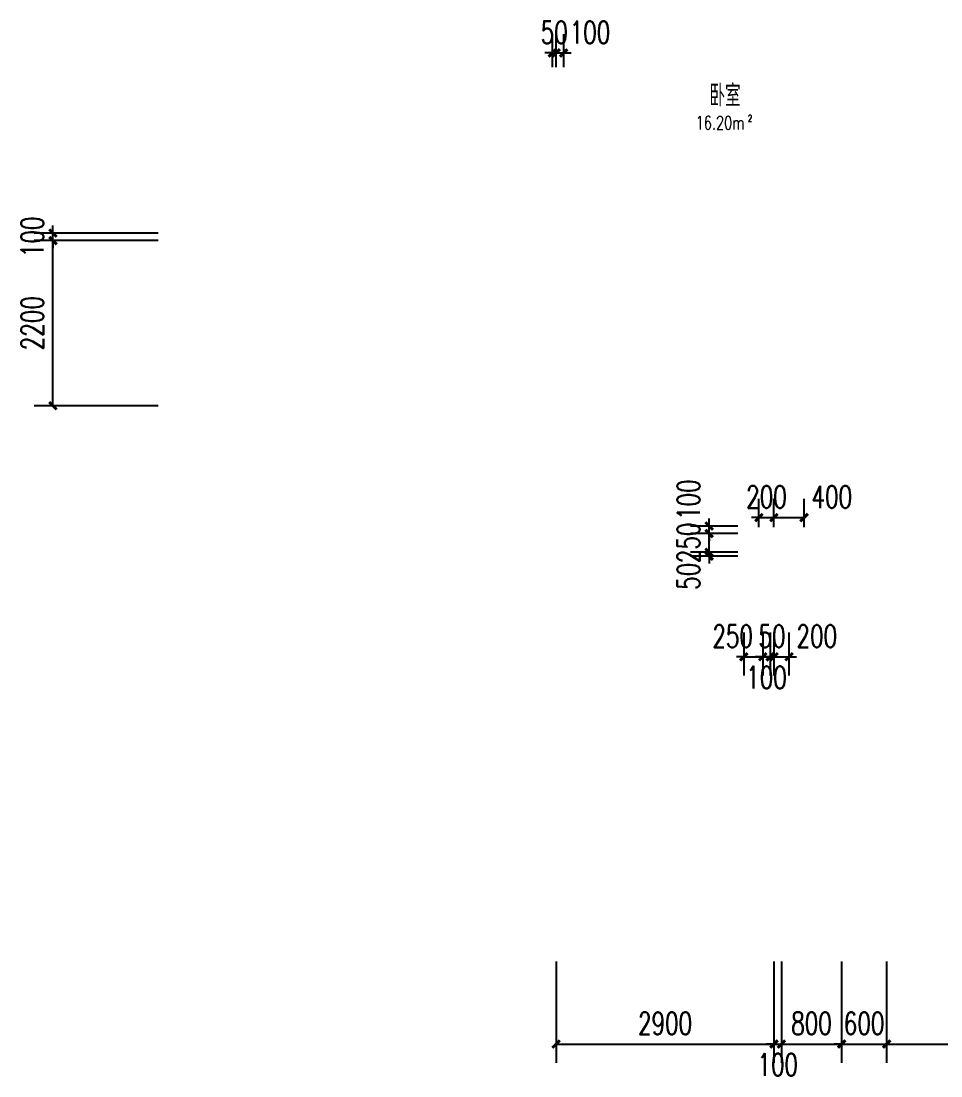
# Model space of a CAD drawing. Extents: x 41972 to 370663, y -1070170 to -56660.
# Drawn here: x 131273 to 143519, y -139010 to -124963 of the extents above; entities that cross this region are included whole.
import ezdxf

# ---------------------------------------------------------------- set-up
doc = ezdxf.new("R2010")
doc.units = 0
doc.header["$LTSCALE"] = 1000
doc.header["$MEASUREMENT"] = 0
doc.layers.get('Defpoints').update_dxf_attribs({"color": 250})
doc.layers.add('A-PUB_DIM_细部尺寸', color=64, linetype='Continuous')
doc.layers.add('HXwz$0$A-房间名称', color=31, linetype='Continuous')
doc.styles.add('_TCH_DIM_T3', font='SIMPLEX', dxfattribs={"width": 0.705882, "bigfont": 'GBCBIG.shx'})
doc.styles.add('HXwz$0$_TCH_SPACE', font='SIMPLEX', dxfattribs={"bigfont": 'GBCBIG'})
doc.dimstyles.new('_TCH_ARCH&&100', dxfattribs={"dimtxt": 297.5, "dimasz": 100, "dimexe": 250, "dimexo": 300, "dimgap": 126.25, "dimtad": 1, "dimdec": 0, "dimzin": 0, "dimdsep": 46, "dimtxsty": '_TCH_DIM_T3', "dimblk": 'ARCHTICK', "dimcen": 0.09, "dimclrt": 7, "dimazin": 2, "dimtfac": 1, "dimtdec": 0, "dimtix": 1, "dimtmove": 2, "dimatfit": 3, "dimfxl": 100, "dimtolj": 1, "dimtzin": 0, "dimarcsym": 0})

# ---------------------------------------------------------------- blocks, each defined once
blk = doc.blocks.new('_ArchTick')
at = {"color": 0, "linetype": 'ByBlock', "const_width": 0.4}
blk.add_lwpolyline([(-0.5, -0.5), (0.5, 0.5)], dxfattribs=at)
blk = doc.blocks.new('*D5510')
at = {"layer": 'A-PUB_DIM_细部尺寸', "color": 0, "lineweight": -2, "transparency": 16777216}
for p, q in [((138397, -174149), (138397, -175499)), ((141297, -174149), (141297, -175499)), ((138397, -175249), (141297, -175249))]:
    blk.add_line(p, q, dxfattribs=at)
at = {"layer": 'Defpoints', "color": 0, "transparency": 16777216}
for p in [(138397, -173849), (141297, -173849), (141297, -175249)]:
    blk.add_point(p, dxfattribs=at)
at = {"layer": 'A-PUB_DIM_细部尺寸', "color": 0, "lineweight": -2, "transparency": 16777216, "xscale": 100, "yscale": 100, "zscale": 100, "rotation": 180}
blk.add_blockref('_ArchTick', (138397, -175249), dxfattribs=at)
at = {"layer": 'A-PUB_DIM_细部尺寸', "color": 0, "lineweight": -2, "transparency": 16777216, "xscale": 100, "yscale": 100, "zscale": 100}
blk.add_blockref('_ArchTick', (141297, -175249), dxfattribs=at)
at = {"layer": 'A-PUB_DIM_细部尺寸', "color": 7, "transparency": 16777216, "insert": (139847, -174974), "char_height": 297.5, "attachment_point": 5, "style": '_TCH_DIM_T3'}
blk.add_mtext('\\A1;2900', dxfattribs=at)
blk = doc.blocks.new('*D5511')
at = {"layer": 'A-PUB_DIM_细部尺寸', "color": 0, "lineweight": -2, "transparency": 16777216}
for p, q in [((141297, -174149), (141297, -175499)), ((141397, -174149), (141397, -175499)), ((141297, -175249), (141197, -175249)), ((141297, -175249), (141397, -175249)), ((141397, -175249), (141497, -175249))]:
    blk.add_line(p, q, dxfattribs=at)
at = {"layer": 'Defpoints', "color": 0, "transparency": 16777216}
for p in [(141297, -173849), (141397, -173849), (141397, -175249)]:
    blk.add_point(p, dxfattribs=at)
at = {"layer": 'A-PUB_DIM_细部尺寸', "color": 0, "lineweight": -2, "transparency": 16777216, "xscale": 100, "yscale": 100, "zscale": 100}
blk.add_blockref('_ArchTick', (141297, -175249), dxfattribs=at)
at = {"layer": 'A-PUB_DIM_细部尺寸', "color": 0, "lineweight": -2, "transparency": 16777216, "xscale": 100, "yscale": 100, "zscale": 100, "rotation": 180}
blk.add_blockref('_ArchTick', (141397, -175249), dxfattribs=at)
at = {"layer": 'A-PUB_DIM_细部尺寸', "color": 7, "transparency": 16777216, "insert": (141347, -175524), "char_height": 297.5, "attachment_point": 5, "style": '_TCH_DIM_T3'}
blk.add_mtext('\\A1;100', dxfattribs=at)
blk = doc.blocks.new('*D5512')
at = {"layer": 'A-PUB_DIM_细部尺寸', "color": 0, "lineweight": -2, "transparency": 16777216}
for p, q in [((141397, -174149), (141397, -175499)), ((142197, -174149), (142197, -175499)), ((141397, -175249), (142197, -175249))]:
    blk.add_line(p, q, dxfattribs=at)
at = {"layer": 'Defpoints', "color": 0, "transparency": 16777216}
for p in [(141397, -173849), (142197, -173849), (142197, -175249)]:
    blk.add_point(p, dxfattribs=at)
at = {"layer": 'A-PUB_DIM_细部尺寸', "color": 0, "lineweight": -2, "transparency": 16777216, "xscale": 100, "yscale": 100, "zscale": 100, "rotation": 180}
blk.add_blockref('_ArchTick', (141397, -175249), dxfattribs=at)
at = {"layer": 'A-PUB_DIM_细部尺寸', "color": 0, "lineweight": -2, "transparency": 16777216, "xscale": 100, "yscale": 100, "zscale": 100}
blk.add_blockref('_ArchTick', (142197, -175249), dxfattribs=at)
at = {"layer": 'A-PUB_DIM_细部尺寸', "color": 7, "transparency": 16777216, "insert": (141797, -174974), "char_height": 297.5, "attachment_point": 5, "style": '_TCH_DIM_T3'}
blk.add_mtext('\\A1;800', dxfattribs=at)
blk = doc.blocks.new('*D5513')
at = {"layer": 'A-PUB_DIM_细部尺寸', "color": 0, "lineweight": -2, "transparency": 16777216}
for p, q in [((142197, -174149), (142197, -175499)), ((142797, -174149), (142797, -175499)), ((142197, -175249), (142097, -175249)), ((142197, -175249), (142797, -175249)), ((142797, -175249), (142897, -175249))]:
    blk.add_line(p, q, dxfattribs=at)
at = {"layer": 'Defpoints', "color": 0, "transparency": 16777216}
for p in [(142197, -173849), (142797, -173849), (142797, -175249)]:
    blk.add_point(p, dxfattribs=at)
at = {"layer": 'A-PUB_DIM_细部尺寸', "color": 0, "lineweight": -2, "transparency": 16777216, "xscale": 100, "yscale": 100, "zscale": 100}
blk.add_blockref('_ArchTick', (142197, -175249), dxfattribs=at)
at = {"layer": 'A-PUB_DIM_细部尺寸', "color": 0, "lineweight": -2, "transparency": 16777216, "xscale": 100, "yscale": 100, "zscale": 100, "rotation": 180}
blk.add_blockref('_ArchTick', (142797, -175249), dxfattribs=at)
at = {"layer": 'A-PUB_DIM_细部尺寸', "color": 7, "transparency": 16777216, "insert": (142497, -174974), "char_height": 297.5, "attachment_point": 5, "style": '_TCH_DIM_T3'}
blk.add_mtext('\\A1;600', dxfattribs=at)
blk = doc.blocks.new('*D5514')
at = {"layer": 'A-PUB_DIM_细部尺寸', "color": 0, "lineweight": -2, "transparency": 16777216}
for p, q in [((142797, -174149), (142797, -175499)), ((150047, -174149), (150047, -175499)), ((142797, -175249), (150047, -175249))]:
    blk.add_line(p, q, dxfattribs=at)
at = {"layer": 'Defpoints', "color": 0, "transparency": 16777216}
for p in [(142797, -173849), (150047, -173849), (150047, -175249)]:
    blk.add_point(p, dxfattribs=at)
at = {"layer": 'A-PUB_DIM_细部尺寸', "color": 0, "lineweight": -2, "transparency": 16777216, "xscale": 100, "yscale": 100, "zscale": 100, "rotation": 180}
blk.add_blockref('_ArchTick', (142797, -175249), dxfattribs=at)
at = {"layer": 'A-PUB_DIM_细部尺寸', "color": 0, "lineweight": -2, "transparency": 16777216, "xscale": 100, "yscale": 100, "zscale": 100}
blk.add_blockref('_ArchTick', (150047, -175249), dxfattribs=at)
at = {"layer": 'A-PUB_DIM_细部尺寸', "color": 7, "transparency": 16777216, "insert": (146422, -174974), "char_height": 297.5, "attachment_point": 5, "style": '_TCH_DIM_T3'}
blk.add_mtext('\\A1;7250', dxfattribs=at)
blk = doc.blocks.new('*D5534')
at = {"layer": 'A-PUB_DIM_细部尺寸', "color": 0, "lineweight": -2, "transparency": 16777216}
for p, q in [((131697, -164449), (131697, -164349)), ((133097, -164449), (131447, -164449)), ((131697, -164549), (131697, -164449)), ((133097, -164549), (131447, -164549)), ((131697, -164549), (131697, -164649))]:
    blk.add_line(p, q, dxfattribs=at)
at = {"layer": 'Defpoints', "color": 0, "transparency": 16777216}
for p in [(131697, -164449), (133397, -164449), (133397, -164549)]:
    blk.add_point(p, dxfattribs=at)
at = {"layer": 'A-PUB_DIM_细部尺寸', "color": 0, "lineweight": -2, "transparency": 16777216, "xscale": 100, "yscale": 100, "zscale": 100}
for p, rotation in [((131697, -164449), 270), ((131697, -164549), 90)]:
    blk.add_blockref('_ArchTick', p, dxfattribs=dict(at, rotation=rotation))
at = {"layer": 'A-PUB_DIM_细部尺寸', "color": 7, "transparency": 16777216, "insert": (131422, -164499), "char_height": 297.5, "attachment_point": 5, "rotation": 90, "style": '_TCH_DIM_T3'}
blk.add_mtext('\\A1;100', dxfattribs=at)
blk = doc.blocks.new('*D5535')
at = {"layer": 'A-PUB_DIM_细部尺寸', "color": 0, "lineweight": -2, "transparency": 16777216}
for p, q in [((133097, -164549), (131447, -164549)), ((131697, -166749), (131697, -164549)), ((133097, -166749), (131447, -166749))]:
    blk.add_line(p, q, dxfattribs=at)
at = {"layer": 'Defpoints', "color": 0, "transparency": 16777216}
for p in [(131697, -164549), (133397, -164549), (133397, -166749)]:
    blk.add_point(p, dxfattribs=at)
at = {"layer": 'A-PUB_DIM_细部尺寸', "color": 0, "lineweight": -2, "transparency": 16777216, "xscale": 100, "yscale": 100, "zscale": 100}
for p, rotation in [((131697, -164549), 90), ((131697, -166749), 270)]:
    blk.add_blockref('_ArchTick', p, dxfattribs=dict(at, rotation=rotation))
at = {"layer": 'A-PUB_DIM_细部尺寸', "color": 7, "transparency": 16777216, "insert": (131422, -165649), "char_height": 297.5, "attachment_point": 5, "rotation": 90, "style": '_TCH_DIM_T3'}
blk.add_mtext('\\A1;2200', dxfattribs=at)
blk = doc.blocks.new('HXwz')
at = {"layer": 'HXwz$0$A-房间名称', "style": 'HXwz$0$_TCH_SPACE'}
blk.add_text('卧室', height=289.4, dxfattribs=at).set_placement((1940, 3888))
at = {"layer": 'HXwz$0$A-房间名称', "style": 'HXwz$0$_TCH_SPACE', "width": 0.705882}
for s, height, p in [('16.20m', 178.5, (1758, 3581)), ('2', 89.2, (2454, 3686))]:
    blk.add_text(s, height=height, dxfattribs=at).set_placement(p)
blk = doc.blocks.new('*D6409')
at = {"layer": 'A-PUB_DIM_细部尺寸', "color": 0, "lineweight": -2, "transparency": 16777216}
for p, q in [((140815, -132037), (140184, -132037)), ((140434, -132037), (140434, -131937)), ((140434, -132087), (140434, -132037)), ((140815, -132087), (140184, -132087)), ((140434, -132087), (140434, -132187))]:
    blk.add_line(p, q, dxfattribs=at)
at = {"layer": 'Defpoints', "color": 0, "transparency": 16777216}
for p in [(140434, -132037), (141115, -132037), (141115, -132087)]:
    blk.add_point(p, dxfattribs=at)
at = {"layer": 'A-PUB_DIM_细部尺寸', "color": 0, "lineweight": -2, "transparency": 16777216, "xscale": 100, "yscale": 100, "zscale": 100}
for p, rotation in [((140434, -132037), 270), ((140434, -132087), 90)]:
    blk.add_blockref('_ArchTick', p, dxfattribs=dict(at, rotation=rotation))
at = {"layer": 'A-PUB_DIM_细部尺寸', "color": 7, "transparency": 16777216, "insert": (140159, -132357), "char_height": 297.5, "attachment_point": 5, "rotation": 90, "style": '_TCH_DIM_T3'}
blk.add_mtext('\\A1;50', dxfattribs=at)
blk = doc.blocks.new('*D6410')
at = {"layer": 'A-PUB_DIM_细部尺寸', "color": 0, "lineweight": -2, "transparency": 16777216}
for p, q in [((140434, -131787), (140434, -131687)), ((140815, -131787), (140184, -131787)), ((140434, -132037), (140434, -131787)), ((140815, -132037), (140184, -132037)), ((140434, -132037), (140434, -132137))]:
    blk.add_line(p, q, dxfattribs=at)
at = {"layer": 'Defpoints', "color": 0, "transparency": 16777216}
for p in [(140434, -131787), (141115, -131787), (141115, -132037)]:
    blk.add_point(p, dxfattribs=at)
at = {"layer": 'A-PUB_DIM_细部尺寸', "color": 0, "lineweight": -2, "transparency": 16777216, "xscale": 100, "yscale": 100, "zscale": 100}
for p, rotation in [((140434, -131787), 270), ((140434, -132037), 90)]:
    blk.add_blockref('_ArchTick', p, dxfattribs=dict(at, rotation=rotation))
at = {"layer": 'A-PUB_DIM_细部尺寸', "color": 7, "transparency": 16777216, "insert": (140159, -131912), "char_height": 297.5, "attachment_point": 5, "rotation": 90, "style": '_TCH_DIM_T3'}
blk.add_mtext('\\A1;250', dxfattribs=at)
blk = doc.blocks.new('*D6411')
at = {"layer": 'A-PUB_DIM_细部尺寸', "color": 0, "lineweight": -2, "transparency": 16777216}
for p, q in [((140434, -131687), (140434, -131587)), ((140815, -131687), (140184, -131687)), ((140434, -131787), (140434, -131687)), ((140815, -131787), (140184, -131787)), ((140434, -131787), (140434, -131887))]:
    blk.add_line(p, q, dxfattribs=at)
at = {"layer": 'Defpoints', "color": 0, "transparency": 16777216}
for p in [(140434, -131687), (141115, -131687), (141115, -131787)]:
    blk.add_point(p, dxfattribs=at)
at = {"layer": 'A-PUB_DIM_细部尺寸', "color": 0, "lineweight": -2, "transparency": 16777216, "xscale": 100, "yscale": 100, "zscale": 100}
for p, rotation in [((140434, -131687), 270), ((140434, -131787), 90)]:
    blk.add_blockref('_ArchTick', p, dxfattribs=dict(at, rotation=rotation))
at = {"layer": 'A-PUB_DIM_细部尺寸', "color": 7, "transparency": 16777216, "insert": (140159, -131337), "char_height": 297.5, "attachment_point": 5, "rotation": 90, "style": '_TCH_DIM_T3'}
blk.add_mtext('\\A1;100', dxfattribs=at)
blk = doc.blocks.new('*D6412')
at = {"layer": 'A-PUB_DIM_细部尺寸', "color": 0, "lineweight": -2, "transparency": 16777216}
for p, q in [((141297, -133105), (141297, -133679)), ((141497, -133105), (141497, -133679)), ((141297, -133429), (141197, -133429)), ((141297, -133429), (141497, -133429)), ((141497, -133429), (141597, -133429))]:
    blk.add_line(p, q, dxfattribs=at)
at = {"layer": 'Defpoints', "color": 0, "transparency": 16777216}
for p in [(141297, -132805), (141497, -132805), (141497, -133429)]:
    blk.add_point(p, dxfattribs=at)
at = {"layer": 'A-PUB_DIM_细部尺寸', "color": 0, "lineweight": -2, "transparency": 16777216, "xscale": 100, "yscale": 100, "zscale": 100}
blk.add_blockref('_ArchTick', (141297, -133429), dxfattribs=at)
at = {"layer": 'A-PUB_DIM_细部尺寸', "color": 0, "lineweight": -2, "transparency": 16777216, "xscale": 100, "yscale": 100, "zscale": 100, "rotation": 180}
blk.add_blockref('_ArchTick', (141497, -133429), dxfattribs=at)
at = {"layer": 'A-PUB_DIM_细部尺寸', "color": 7, "transparency": 16777216, "insert": (141867, -133154), "char_height": 297.5, "attachment_point": 5, "style": '_TCH_DIM_T3'}
blk.add_mtext('\\A1;200', dxfattribs=at)
blk = doc.blocks.new('*D6413')
at = {"layer": 'A-PUB_DIM_细部尺寸', "color": 0, "lineweight": -2, "transparency": 16777216}
for p, q in [((141247, -133105), (141247, -133679)), ((141297, -133105), (141297, -133679)), ((141247, -133429), (141147, -133429)), ((141247, -133429), (141297, -133429)), ((141297, -133429), (141397, -133429))]:
    blk.add_line(p, q, dxfattribs=at)
at = {"layer": 'Defpoints', "color": 0, "transparency": 16777216}
for p in [(141247, -132805), (141297, -132805), (141297, -133429)]:
    blk.add_point(p, dxfattribs=at)
at = {"layer": 'A-PUB_DIM_细部尺寸', "color": 0, "lineweight": -2, "transparency": 16777216, "xscale": 100, "yscale": 100, "zscale": 100}
blk.add_blockref('_ArchTick', (141247, -133429), dxfattribs=at)
at = {"layer": 'A-PUB_DIM_细部尺寸', "color": 0, "lineweight": -2, "transparency": 16777216, "xscale": 100, "yscale": 100, "zscale": 100, "rotation": 180}
blk.add_blockref('_ArchTick', (141297, -133429), dxfattribs=at)
at = {"layer": 'A-PUB_DIM_细部尺寸', "color": 7, "transparency": 16777216, "insert": (141272, -133154), "char_height": 297.5, "attachment_point": 5, "style": '_TCH_DIM_T3'}
blk.add_mtext('\\A1;50', dxfattribs=at)
blk = doc.blocks.new('*D6414')
at = {"layer": 'A-PUB_DIM_细部尺寸', "color": 0, "lineweight": -2, "transparency": 16777216}
for p, q in [((141147, -133105), (141147, -133679)), ((141247, -133105), (141247, -133679)), ((141147, -133429), (141047, -133429)), ((141147, -133429), (141247, -133429)), ((141247, -133429), (141347, -133429))]:
    blk.add_line(p, q, dxfattribs=at)
at = {"layer": 'Defpoints', "color": 0, "transparency": 16777216}
for p in [(141147, -132805), (141247, -132805), (141247, -133429)]:
    blk.add_point(p, dxfattribs=at)
at = {"layer": 'A-PUB_DIM_细部尺寸', "color": 0, "lineweight": -2, "transparency": 16777216, "xscale": 100, "yscale": 100, "zscale": 100}
blk.add_blockref('_ArchTick', (141147, -133429), dxfattribs=at)
at = {"layer": 'A-PUB_DIM_细部尺寸', "color": 0, "lineweight": -2, "transparency": 16777216, "xscale": 100, "yscale": 100, "zscale": 100, "rotation": 180}
blk.add_blockref('_ArchTick', (141247, -133429), dxfattribs=at)
at = {"layer": 'A-PUB_DIM_细部尺寸', "color": 7, "transparency": 16777216, "insert": (141197, -133704), "char_height": 297.5, "attachment_point": 5, "style": '_TCH_DIM_T3'}
blk.add_mtext('\\A1;100', dxfattribs=at)
blk = doc.blocks.new('*D6415')
at = {"layer": 'A-PUB_DIM_细部尺寸', "color": 0, "lineweight": -2, "transparency": 16777216}
for p, q in [((140897, -133105), (140897, -133679)), ((141147, -133105), (141147, -133679)), ((140897, -133429), (140797, -133429)), ((140897, -133429), (141147, -133429)), ((141147, -133429), (141247, -133429))]:
    blk.add_line(p, q, dxfattribs=at)
at = {"layer": 'Defpoints', "color": 0, "transparency": 16777216}
for p in [(140897, -132805), (141147, -132805), (141147, -133429)]:
    blk.add_point(p, dxfattribs=at)
at = {"layer": 'A-PUB_DIM_细部尺寸', "color": 0, "lineweight": -2, "transparency": 16777216, "xscale": 100, "yscale": 100, "zscale": 100}
blk.add_blockref('_ArchTick', (140897, -133429), dxfattribs=at)
at = {"layer": 'A-PUB_DIM_细部尺寸', "color": 0, "lineweight": -2, "transparency": 16777216, "xscale": 100, "yscale": 100, "zscale": 100, "rotation": 180}
blk.add_blockref('_ArchTick', (141147, -133429), dxfattribs=at)
at = {"layer": 'A-PUB_DIM_细部尺寸', "color": 7, "transparency": 16777216, "insert": (140747, -133154), "char_height": 297.5, "attachment_point": 5, "style": '_TCH_DIM_T3'}
blk.add_mtext('\\A1;250', dxfattribs=at)
blk = doc.blocks.new('*D6416')
at = {"layer": 'A-PUB_DIM_细部尺寸', "color": 0, "lineweight": -2, "transparency": 16777216}
for p, q in [((141297, -131702), (141297, -131324)), ((141697, -131702), (141697, -131324)), ((141297, -131574), (141697, -131574))]:
    blk.add_line(p, q, dxfattribs=at)
at = {"layer": 'Defpoints', "color": 0, "transparency": 16777216}
for p in [(141697, -131574), (141297, -132002), (141697, -132002)]:
    blk.add_point(p, dxfattribs=at)
at = {"layer": 'A-PUB_DIM_细部尺寸', "color": 0, "lineweight": -2, "transparency": 16777216, "xscale": 100, "yscale": 100, "zscale": 100, "rotation": 180}
blk.add_blockref('_ArchTick', (141297, -131574), dxfattribs=at)
at = {"layer": 'A-PUB_DIM_细部尺寸', "color": 0, "lineweight": -2, "transparency": 16777216, "xscale": 100, "yscale": 100, "zscale": 100}
blk.add_blockref('_ArchTick', (141697, -131574), dxfattribs=at)
at = {"layer": 'A-PUB_DIM_细部尺寸', "color": 7, "transparency": 16777216, "insert": (142067, -131299), "char_height": 297.5, "attachment_point": 5, "style": '_TCH_DIM_T3'}
blk.add_mtext('\\A1;400', dxfattribs=at)
blk = doc.blocks.new('*D6417')
at = {"layer": 'A-PUB_DIM_细部尺寸', "color": 0, "lineweight": -2, "transparency": 16777216}
for p, q in [((141097, -131702), (141097, -131324)), ((141297, -131702), (141297, -131324)), ((141097, -131574), (140997, -131574)), ((141097, -131574), (141297, -131574)), ((141297, -131574), (141397, -131574))]:
    blk.add_line(p, q, dxfattribs=at)
at = {"layer": 'Defpoints', "color": 0, "transparency": 16777216}
for p in [(141297, -131574), (141097, -132002), (141297, -132002)]:
    blk.add_point(p, dxfattribs=at)
at = {"layer": 'A-PUB_DIM_细部尺寸', "color": 0, "lineweight": -2, "transparency": 16777216, "xscale": 100, "yscale": 100, "zscale": 100}
blk.add_blockref('_ArchTick', (141097, -131574), dxfattribs=at)
at = {"layer": 'A-PUB_DIM_细部尺寸', "color": 0, "lineweight": -2, "transparency": 16777216, "xscale": 100, "yscale": 100, "zscale": 100, "rotation": 180}
blk.add_blockref('_ArchTick', (141297, -131574), dxfattribs=at)
at = {"layer": 'A-PUB_DIM_细部尺寸', "color": 7, "transparency": 16777216, "insert": (141197, -131299), "char_height": 297.5, "attachment_point": 5, "style": '_TCH_DIM_T3'}
blk.add_mtext('\\A1;200', dxfattribs=at)
blk = doc.blocks.new('*D6432')
at = {"layer": 'A-PUB_DIM_细部尺寸', "color": 0, "lineweight": -2, "transparency": 16777216}
for p, q in [((138397, -125576), (138397, -125137)), ((138497, -125576), (138497, -125137)), ((138397, -125387), (138297, -125387)), ((138397, -125387), (138497, -125387)), ((138497, -125387), (138597, -125387))]:
    blk.add_line(p, q, dxfattribs=at)
at = {"layer": 'Defpoints', "color": 0, "transparency": 16777216}
for p in [(138497, -125387), (138397, -125876), (138497, -125876)]:
    blk.add_point(p, dxfattribs=at)
at = {"layer": 'A-PUB_DIM_细部尺寸', "color": 0, "lineweight": -2, "transparency": 16777216, "xscale": 100, "yscale": 100, "zscale": 100}
blk.add_blockref('_ArchTick', (138397, -125387), dxfattribs=at)
at = {"layer": 'A-PUB_DIM_细部尺寸', "color": 0, "lineweight": -2, "transparency": 16777216, "xscale": 100, "yscale": 100, "zscale": 100, "rotation": 180}
blk.add_blockref('_ArchTick', (138497, -125387), dxfattribs=at)
at = {"layer": 'A-PUB_DIM_细部尺寸', "color": 7, "transparency": 16777216, "insert": (138847, -125112), "char_height": 297.5, "attachment_point": 5, "style": '_TCH_DIM_T3'}
blk.add_mtext('\\A1;100', dxfattribs=at)
blk = doc.blocks.new('*D6433')
at = {"layer": 'A-PUB_DIM_细部尺寸', "color": 0, "lineweight": -2, "transparency": 16777216}
for p, q in [((138347, -125576), (138347, -125137)), ((138397, -125576), (138397, -125137)), ((138347, -125387), (138247, -125387)), ((138347, -125387), (138397, -125387)), ((138397, -125387), (138497, -125387))]:
    blk.add_line(p, q, dxfattribs=at)
at = {"layer": 'Defpoints', "color": 0, "transparency": 16777216}
for p in [(138397, -125387), (138347, -125876), (138397, -125876)]:
    blk.add_point(p, dxfattribs=at)
at = {"layer": 'A-PUB_DIM_细部尺寸', "color": 0, "lineweight": -2, "transparency": 16777216, "xscale": 100, "yscale": 100, "zscale": 100}
blk.add_blockref('_ArchTick', (138347, -125387), dxfattribs=at)
at = {"layer": 'A-PUB_DIM_细部尺寸', "color": 0, "lineweight": -2, "transparency": 16777216, "xscale": 100, "yscale": 100, "zscale": 100, "rotation": 180}
blk.add_blockref('_ArchTick', (138397, -125387), dxfattribs=at)
at = {"layer": 'A-PUB_DIM_细部尺寸', "color": 7, "transparency": 16777216, "insert": (138372, -125112), "char_height": 297.5, "attachment_point": 5, "style": '_TCH_DIM_T3'}
blk.add_mtext('\\A1;50', dxfattribs=at)
blk = doc.blocks.new('sdcc')
at = {"layer": 'A-PUB_DIM_细部尺寸'}
for p1, p2, distance, picture, middle in [((133397, -164549.3), (133397, -164449.3), 1700, '*D5534', (131422, -164499.3)), ((133397, -166749.3), (133397, -164549.3), 1700, '*D5535', (131422, -165649.3)), ((138397, -173849.3), (141297, -173849.3), -1400, '*D5510', (139847, -174974.3)), ((141397, -173849.3), (142197, -173849.3), -1400, '*D5512', (141797, -174974.3)), ((142197, -173849.3), (142797, -173849.3), -1400, '*D5513', (142497, -174974.3)), ((142797, -173849.3), (150047, -173849.3), -1400, '*D5514', (146422, -174974.3))]:
    dim = blk.add_aligned_dim(p1=p1, p2=p2, distance=distance, dimstyle='_TCH_ARCH&&100', dxfattribs=at)
    dim.commit()
    dim.dimension.update_dxf_attribs({"geometry": picture, "text_midpoint": middle})
dim = blk.add_linear_dim(base=(141397, -175249.3), p1=(141297, -173849.3), p2=(141397, -173849.3), angle=0, dimstyle='_TCH_ARCH&&100', dxfattribs=at)
dim.commit()
dim.dimension.update_dxf_attribs({"geometry": '*D5511', "text_midpoint": (141347, -175524.3), "dimtype": 161})
blk = doc.blocks.new('7d')
at = {"layer": 'A-PUB_DIM_细部尺寸'}
for p1, p2, distance, picture, middle in [((138347, -125876.1), (138397, -125876.1), 489.6, '*D6433', (138372, -125111.5)), ((141097, -132002.1), (141297, -132002.1), 428, '*D6417', (141197, -131299.1)), ((141114.7, -132036.5), (141114.7, -131786.5), 680.8, '*D6410', (140158.9, -131911.5)), ((141247, -132805.4), (141297, -132805.4), -623.4, '*D6413', (141272, -133153.8))]:
    dim = blk.add_aligned_dim(p1=p1, p2=p2, distance=distance, dimstyle='_TCH_ARCH&&100', dxfattribs=at)
    dim.commit()
    dim.dimension.update_dxf_attribs({"geometry": picture, "text_midpoint": middle})
for base, p1, p2, angle, picture, middle in [((138497, -125386.5), (138397, -125876.1), (138497, -125876.1), 0, '*D6432', (138847, -125111.5)), ((140433.9, -131686.5), (141114.7, -131786.5), (141114.7, -131686.5), 90, '*D6411', (140158.9, -131336.5)), ((141697, -131574.1), (141297, -132002.1), (141697, -132002.1), 0, '*D6416', (142067, -131299.1)), ((140433.9, -132036.5), (141114.7, -132086.5), (141114.7, -132036.5), 90, '*D6409', (140158.9, -132356.5)), ((141147, -133428.8), (140897, -132805.4), (141147, -132805.4), 0, '*D6415', (140746.8, -133153.8)), ((141247, -133428.8), (141147, -132805.4), (141247, -132805.4), 0, '*D6414', (141197, -133703.8)), ((141497, -133428.8), (141297, -132805.4), (141497, -132805.4), 0, '*D6412', (141867, -133153.8))]:
    dim = blk.add_linear_dim(base=base, p1=p1, p2=p2, angle=angle, dimstyle='_TCH_ARCH&&100', dxfattribs=at)
    dim.commit()
    dim.dimension.update_dxf_attribs({"geometry": picture, "text_midpoint": middle, "dimtype": 161})

msp = doc.modelspace()

# ---------------------------------------------------------------- block references
for name, p in [('sdcc', (0, 36663)), ('7d', (0, 0)), ('HXwz', (138497, -129987))]:
    msp.add_blockref(name, p)

doc.saveas('drawing.dxf')
